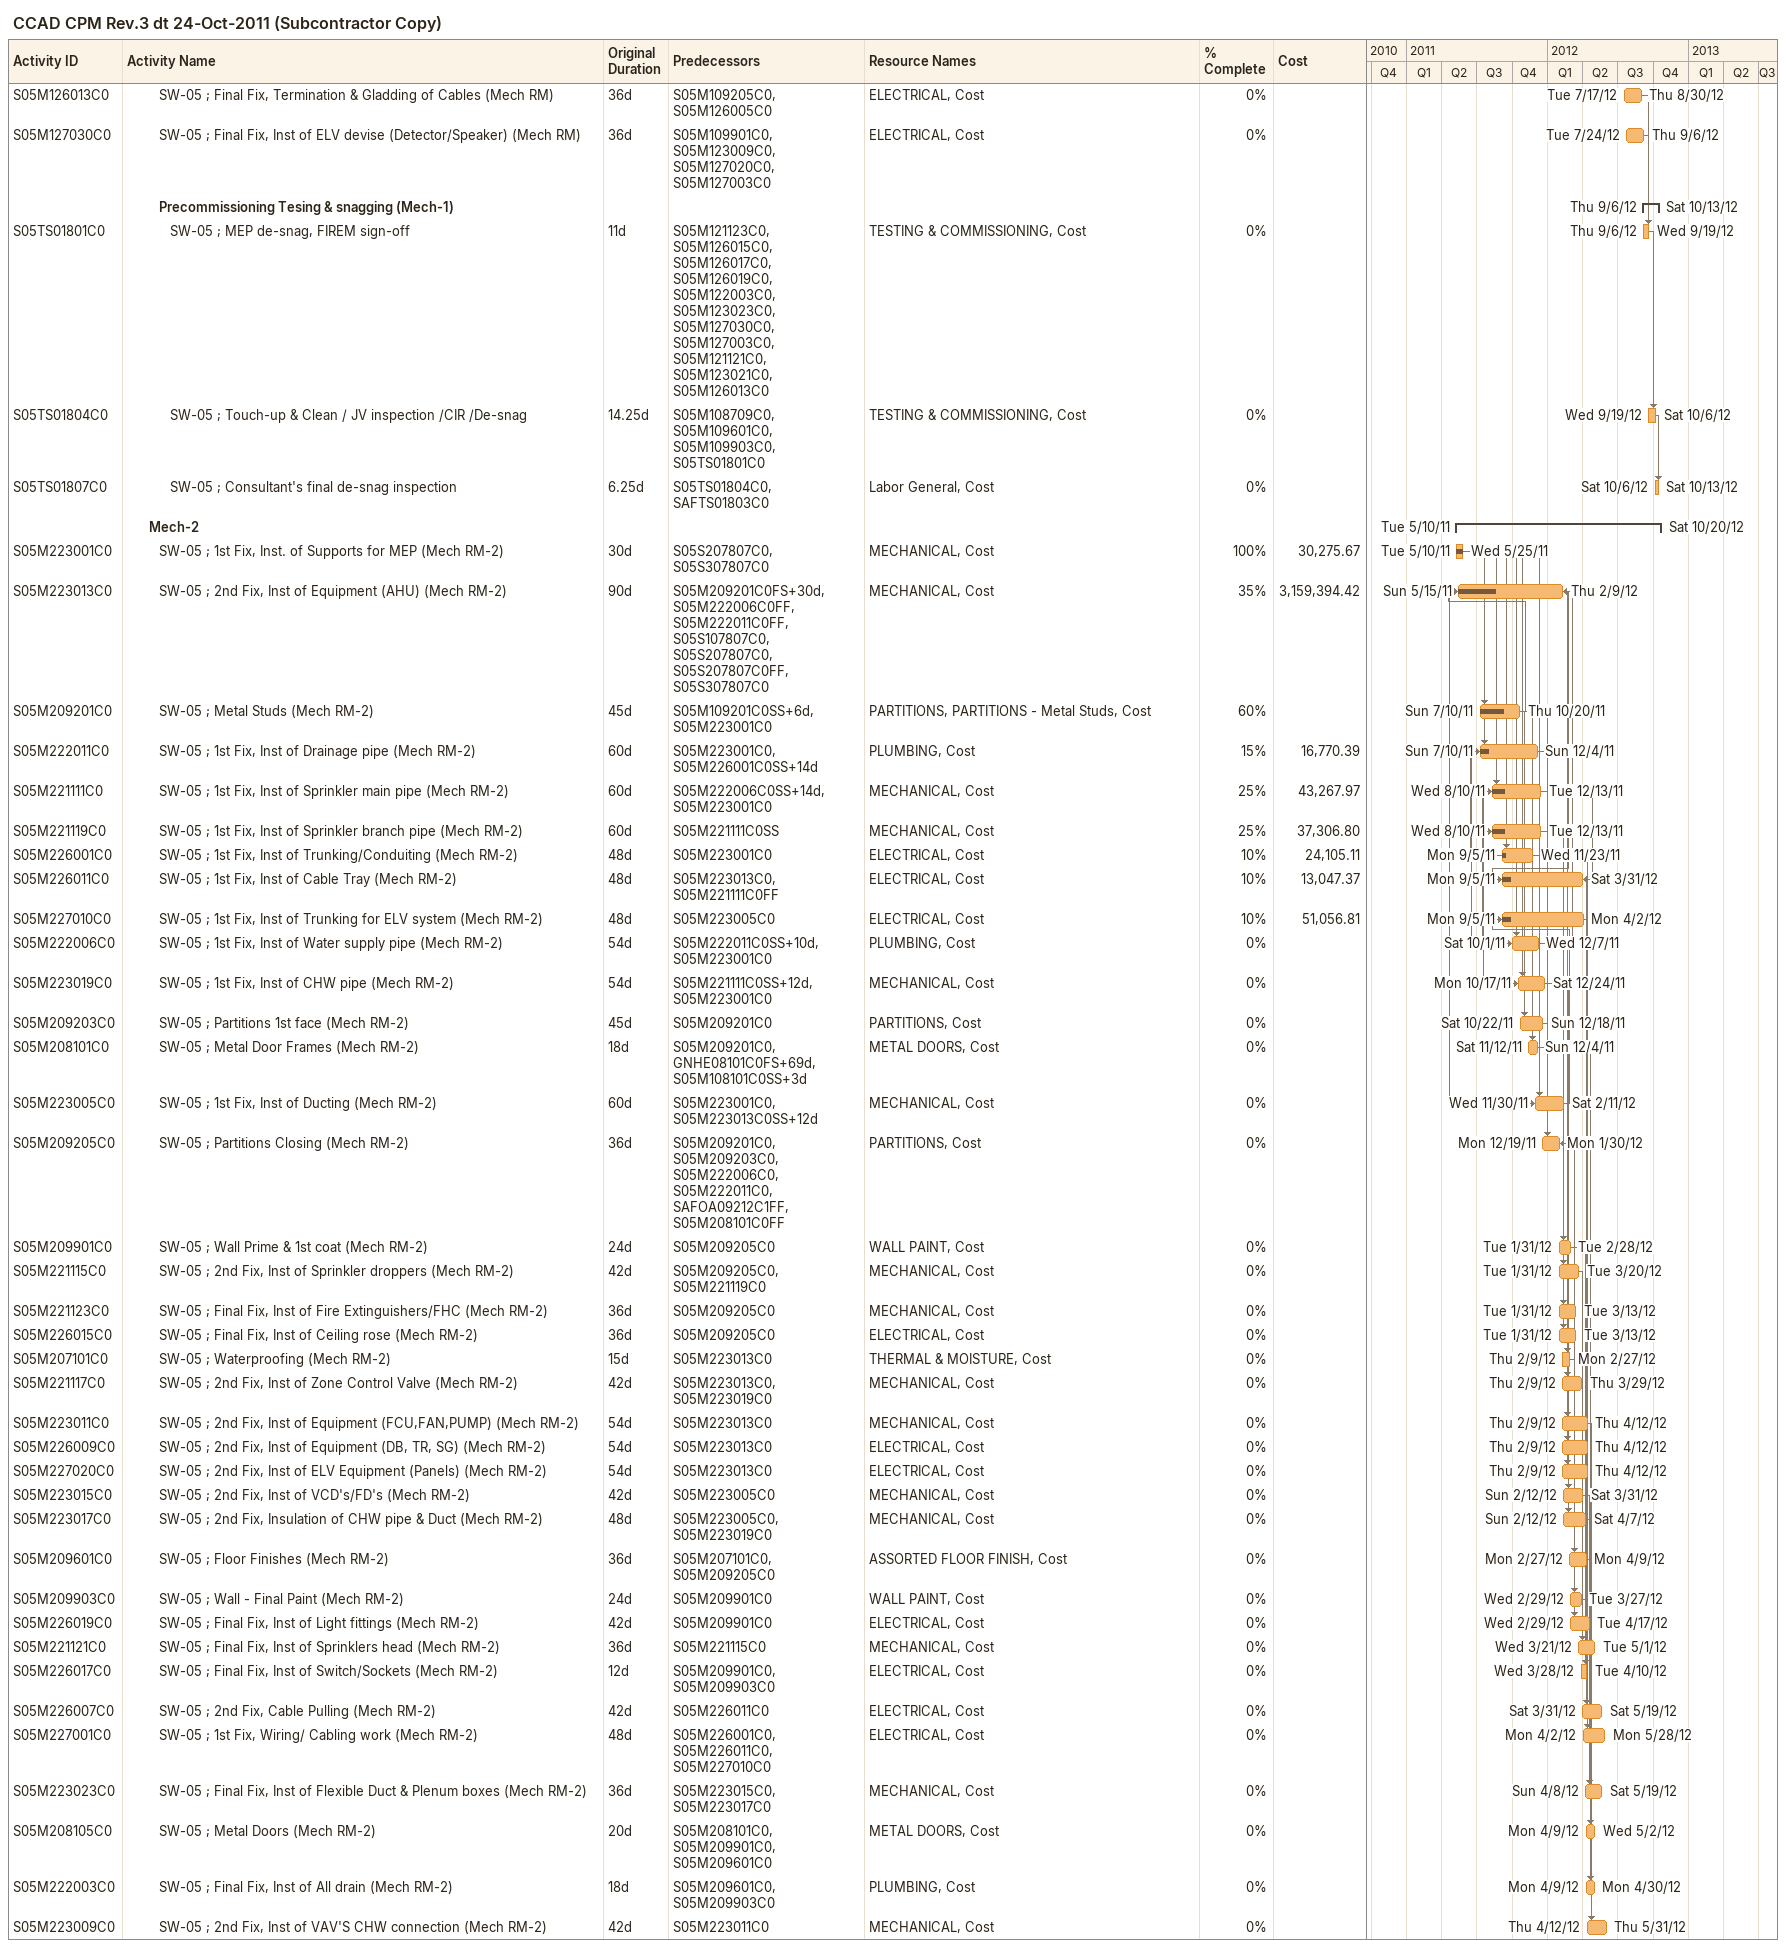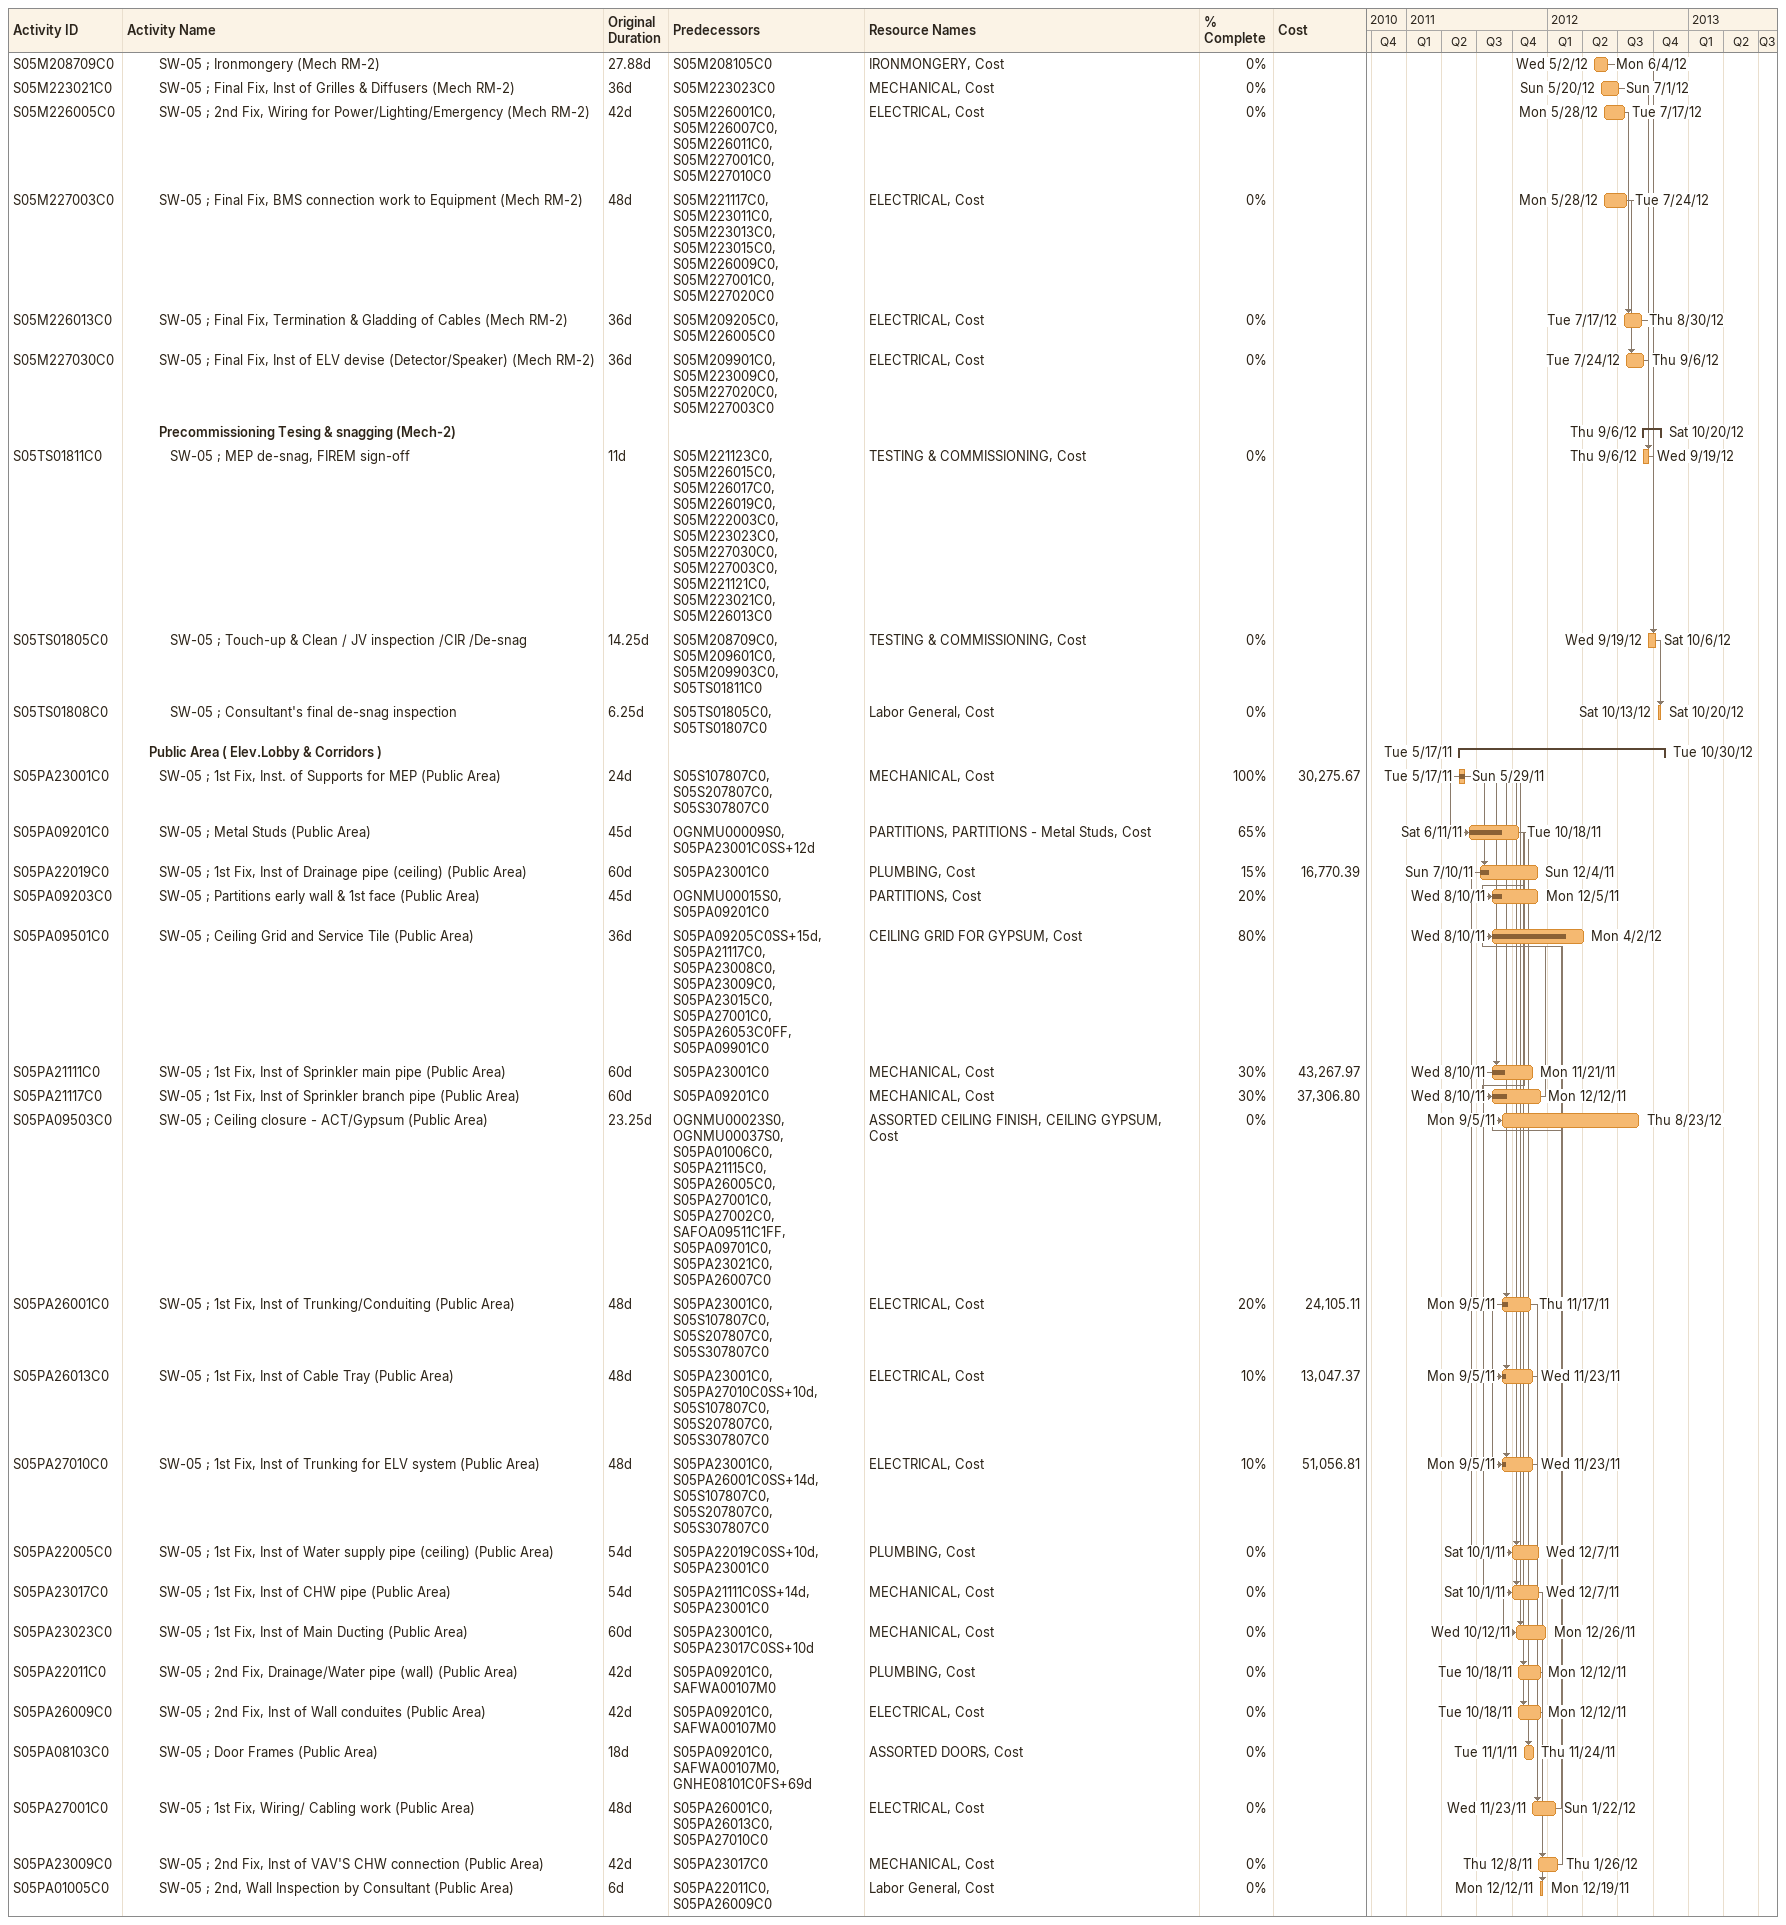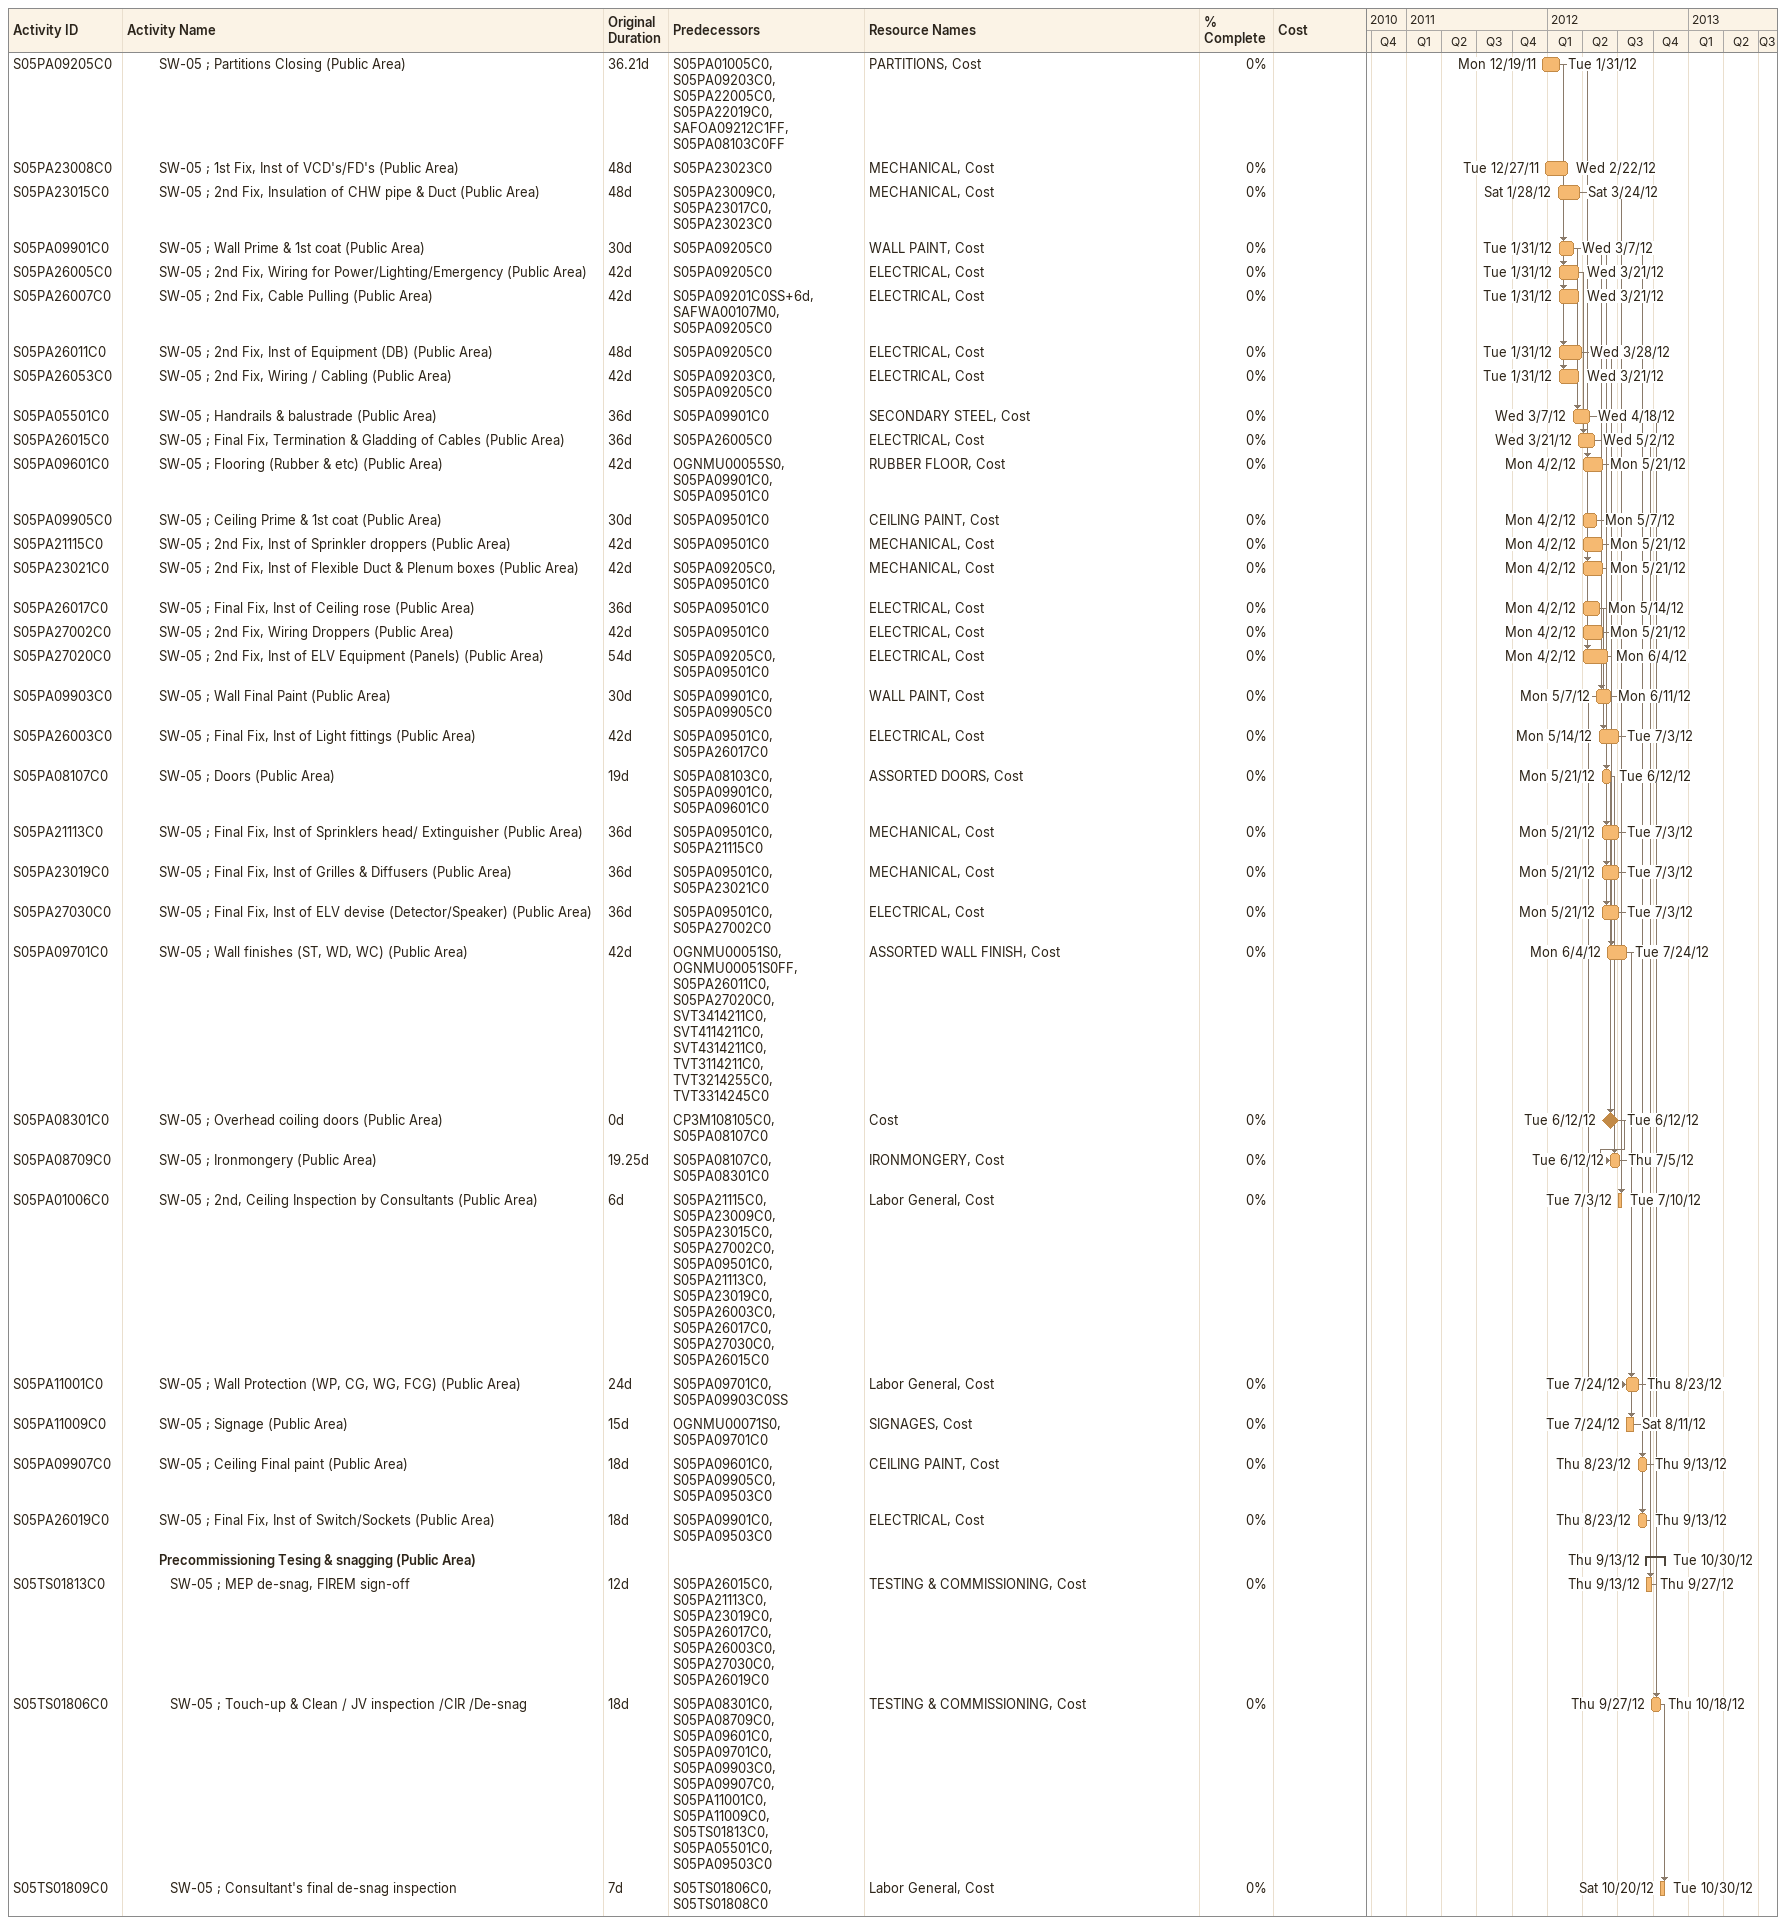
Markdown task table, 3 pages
CCAD CPM Rev.3 dt 24-Oct-2011 (Subcontractor Copy)

| ID | Level | Task | Original duration | Start | Finish | Predecessors | Resources | % complete | Cost |
|---|---|---|---|---|---|---|---|---|---|
| S05M126013C0 | 4 | SW-05 ; Final Fix, Termination & Gladding of Cables (Mech RM) | 36d | 2012-07-17 | 2012-08-30 | S05M109205C0, S05M126005C0 | ELECTRICAL, Cost | 0 |  |
| S05M127030C0 | 4 | SW-05 ; Final Fix, Inst of ELV devise (Detector/Speaker) (Mech RM) | 36d | 2012-07-24 | 2012-09-06 | S05M109901C0, S05M123009C0, S05M127020C0, S05M127003C0 | ELECTRICAL, Cost | 0 |  |
|  | 4 | **Precommissioning Tesing & snagging (Mech-1)** |  | 2012-09-06 | 2012-10-13 |  |  |  |  |
| S05TS01801C0 | 5 | SW-05 ; MEP de-snag, FIREM sign-off | 11d | 2012-09-06 | 2012-09-19 | S05M121123C0, S05M126015C0, S05M126017C0, S05M126019C0, S05M122003C0, S05M123023C0, S05M127030C0, S05M127003C0, S05M121121C0, S05M123021C0, S05M126013C0 | TESTING & COMMISSIONING, Cost | 0 |  |
| S05TS01804C0 | 5 | SW-05 ; Touch-up & Clean / JV inspection /CIR /De-snag | 14.25d | 2012-09-19 | 2012-10-06 | S05M108709C0, S05M109601C0, S05M109903C0, S05TS01801C0 | TESTING & COMMISSIONING, Cost | 0 |  |
| S05TS01807C0 | 5 | SW-05 ; Consultant's final de-snag inspection | 6.25d | 2012-10-06 | 2012-10-13 | S05TS01804C0, SAFTS01803C0 | Labor General, Cost | 0 |  |
|  | 3 | **Mech-2** |  | 2011-05-10 | 2012-10-20 |  |  |  |  |
| S05M223001C0 | 4 | SW-05 ; 1st Fix, Inst. of Supports for MEP (Mech RM-2) | 30d | 2011-05-10 | 2011-05-25 | S05S207807C0, S05S307807C0 | MECHANICAL, Cost | 100 | 30275.67 |
| S05M223013C0 | 4 | SW-05 ; 2nd Fix, Inst of Equipment (AHU) (Mech RM-2) | 90d | 2011-05-15 | 2012-02-09 | S05M209201C0FS+30d, S05M222006C0FF, S05M222011C0FF, S05S107807C0, S05S207807C0, S05S207807C0FF, S05S307807C0 | MECHANICAL, Cost | 35 | 3159394.42 |
| S05M209201C0 | 4 | SW-05 ; Metal Studs (Mech RM-2) | 45d | 2011-07-10 | 2011-10-20 | S05M109201C0SS+6d, S05M223001C0 | PARTITIONS, PARTITIONS - Metal Studs, Cost | 60 |  |
| S05M222011C0 | 4 | SW-05 ; 1st Fix, Inst of Drainage pipe (Mech RM-2) | 60d | 2011-07-10 | 2011-12-04 | S05M223001C0, S05M226001C0SS+14d | PLUMBING, Cost | 15 | 16770.39 |
| S05M221111C0 | 4 | SW-05 ; 1st Fix, Inst of Sprinkler main pipe (Mech RM-2) | 60d | 2011-08-10 | 2011-12-13 | S05M222006C0SS+14d, S05M223001C0 | MECHANICAL, Cost | 25 | 43267.97 |
| S05M221119C0 | 4 | SW-05 ; 1st Fix, Inst of Sprinkler branch pipe (Mech RM-2) | 60d | 2011-08-10 | 2011-12-13 | S05M221111C0SS | MECHANICAL, Cost | 25 | 37306.80 |
| S05M226001C0 | 4 | SW-05 ; 1st Fix, Inst of Trunking/Conduiting (Mech RM-2) | 48d | 2011-09-05 | 2011-11-23 | S05M223001C0 | ELECTRICAL, Cost | 10 | 24105.11 |
| S05M226011C0 | 4 | SW-05 ; 1st Fix, Inst of Cable Tray (Mech RM-2) | 48d | 2011-09-05 | 2012-03-31 | S05M223013C0, S05M221111C0FF | ELECTRICAL, Cost | 10 | 13047.37 |
| S05M227010C0 | 4 | SW-05 ; 1st Fix, Inst of Trunking for ELV system (Mech RM-2) | 48d | 2011-09-05 | 2012-04-02 | S05M223005C0 | ELECTRICAL, Cost | 10 | 51056.81 |
| S05M222006C0 | 4 | SW-05 ; 1st Fix, Inst of Water supply pipe (Mech RM-2) | 54d | 2011-10-01 | 2011-12-07 | S05M222011C0SS+10d, S05M223001C0 | PLUMBING, Cost | 0 |  |
| S05M223019C0 | 4 | SW-05 ; 1st Fix, Inst of CHW pipe (Mech RM-2) | 54d | 2011-10-17 | 2011-12-24 | S05M221111C0SS+12d, S05M223001C0 | MECHANICAL, Cost | 0 |  |
| S05M209203C0 | 4 | SW-05 ; Partitions 1st face (Mech RM-2) | 45d | 2011-10-22 | 2011-12-18 | S05M209201C0 | PARTITIONS, Cost | 0 |  |
| S05M208101C0 | 4 | SW-05 ; Metal Door Frames (Mech RM-2) | 18d | 2011-11-12 | 2011-12-04 | S05M209201C0, GNHE08101C0FS+69d, S05M108101C0SS+3d | METAL DOORS, Cost | 0 |  |
| S05M223005C0 | 4 | SW-05 ; 1st Fix, Inst of Ducting (Mech RM-2) | 60d | 2011-11-30 | 2012-02-11 | S05M223001C0, S05M223013C0SS+12d | MECHANICAL, Cost | 0 |  |
| S05M209205C0 | 4 | SW-05 ; Partitions Closing (Mech RM-2) | 36d | 2011-12-19 | 2012-01-30 | S05M209201C0, S05M209203C0, S05M222006C0, S05M222011C0, SAFOA09212C1FF, S05M208101C0FF | PARTITIONS, Cost | 0 |  |
| S05M209901C0 | 4 | SW-05 ; Wall Prime & 1st coat (Mech RM-2) | 24d | 2012-01-31 | 2012-02-28 | S05M209205C0 | WALL PAINT, Cost | 0 |  |
| S05M221115C0 | 4 | SW-05 ; 2nd Fix, Inst of Sprinkler droppers (Mech RM-2) | 42d | 2012-01-31 | 2012-03-20 | S05M209205C0, S05M221119C0 | MECHANICAL, Cost | 0 |  |
| S05M221123C0 | 4 | SW-05 ; Final Fix, Inst of Fire Extinguishers/FHC (Mech RM-2) | 36d | 2012-01-31 | 2012-03-13 | S05M209205C0 | MECHANICAL, Cost | 0 |  |
| S05M226015C0 | 4 | SW-05 ; Final Fix, Inst of Ceiling rose (Mech RM-2) | 36d | 2012-01-31 | 2012-03-13 | S05M209205C0 | ELECTRICAL, Cost | 0 |  |
| S05M207101C0 | 4 | SW-05 ; Waterproofing (Mech RM-2) | 15d | 2012-02-09 | 2012-02-27 | S05M223013C0 | THERMAL & MOISTURE, Cost | 0 |  |
| S05M221117C0 | 4 | SW-05 ; 2nd Fix, Inst of Zone Control Valve (Mech RM-2) | 42d | 2012-02-09 | 2012-03-29 | S05M223013C0, S05M223019C0 | MECHANICAL, Cost | 0 |  |
| S05M223011C0 | 4 | SW-05 ; 2nd Fix, Inst of Equipment (FCU,FAN,PUMP) (Mech RM-2) | 54d | 2012-02-09 | 2012-04-12 | S05M223013C0 | MECHANICAL, Cost | 0 |  |
| S05M226009C0 | 4 | SW-05 ; 2nd Fix, Inst of Equipment (DB, TR, SG) (Mech RM-2) | 54d | 2012-02-09 | 2012-04-12 | S05M223013C0 | ELECTRICAL, Cost | 0 |  |
| S05M227020C0 | 4 | SW-05 ; 2nd Fix, Inst of ELV Equipment (Panels) (Mech RM-2) | 54d | 2012-02-09 | 2012-04-12 | S05M223013C0 | ELECTRICAL, Cost | 0 |  |
| S05M223015C0 | 4 | SW-05 ; 2nd Fix, Inst of VCD's/FD's (Mech RM-2) | 42d | 2012-02-12 | 2012-03-31 | S05M223005C0 | MECHANICAL, Cost | 0 |  |
| S05M223017C0 | 4 | SW-05 ; 2nd Fix, Insulation of CHW pipe & Duct (Mech RM-2) | 48d | 2012-02-12 | 2012-04-07 | S05M223005C0, S05M223019C0 | MECHANICAL, Cost | 0 |  |
| S05M209601C0 | 4 | SW-05 ; Floor Finishes (Mech RM-2) | 36d | 2012-02-27 | 2012-04-09 | S05M207101C0, S05M209205C0 | ASSORTED FLOOR FINISH, Cost | 0 |  |
| S05M209903C0 | 4 | SW-05 ; Wall - Final Paint (Mech RM-2) | 24d | 2012-02-29 | 2012-03-27 | S05M209901C0 | WALL PAINT, Cost | 0 |  |
| S05M226019C0 | 4 | SW-05 ; Final Fix, Inst of Light fittings (Mech RM-2) | 42d | 2012-02-29 | 2012-04-17 | S05M209901C0 | ELECTRICAL, Cost | 0 |  |
| S05M221121C0 | 4 | SW-05 ; Final Fix, Inst of Sprinklers head (Mech RM-2) | 36d | 2012-03-21 | 2012-05-01 | S05M221115C0 | MECHANICAL, Cost | 0 |  |
| S05M226017C0 | 4 | SW-05 ; Final Fix, Inst of Switch/Sockets (Mech RM-2) | 12d | 2012-03-28 | 2012-04-10 | S05M209901C0, S05M209903C0 | ELECTRICAL, Cost | 0 |  |
| S05M226007C0 | 4 | SW-05 ; 2nd Fix, Cable Pulling (Mech RM-2) | 42d | 2012-03-31 | 2012-05-19 | S05M226011C0 | ELECTRICAL, Cost | 0 |  |
| S05M227001C0 | 4 | SW-05 ; 1st Fix, Wiring/ Cabling work (Mech RM-2) | 48d | 2012-04-02 | 2012-05-28 | S05M226001C0, S05M226011C0, S05M227010C0 | ELECTRICAL, Cost | 0 |  |
| S05M223023C0 | 4 | SW-05 ; Final Fix, Inst of Flexible Duct & Plenum boxes (Mech RM-2) | 36d | 2012-04-08 | 2012-05-19 | S05M223015C0, S05M223017C0 | MECHANICAL, Cost | 0 |  |
| S05M208105C0 | 4 | SW-05 ; Metal Doors (Mech RM-2) | 20d | 2012-04-09 | 2012-05-02 | S05M208101C0, S05M209901C0, S05M209601C0 | METAL DOORS, Cost | 0 |  |
| S05M222003C0 | 4 | SW-05 ; Final Fix, Inst of All drain (Mech RM-2) | 18d | 2012-04-09 | 2012-04-30 | S05M209601C0, S05M209903C0 | PLUMBING, Cost | 0 |  |
| S05M223009C0 | 4 | SW-05 ; 2nd Fix, Inst of VAV'S CHW connection (Mech RM-2) | 42d | 2012-04-12 | 2012-05-31 | S05M223011C0 | MECHANICAL, Cost | 0 |  |
| S05M208709C0 | 4 | SW-05 ; Ironmongery (Mech RM-2) | 27.88d | 2012-05-02 | 2012-06-04 | S05M208105C0 | IRONMONGERY, Cost | 0 |  |
| S05M223021C0 | 4 | SW-05 ; Final Fix, Inst of Grilles & Diffusers (Mech RM-2) | 36d | 2012-05-20 | 2012-07-01 | S05M223023C0 | MECHANICAL, Cost | 0 |  |
| S05M226005C0 | 4 | SW-05 ; 2nd Fix, Wiring for Power/Lighting/Emergency (Mech RM-2) | 42d | 2012-05-28 | 2012-07-17 | S05M226001C0, S05M226007C0, S05M226011C0, S05M227001C0, S05M227010C0 | ELECTRICAL, Cost | 0 |  |
| S05M227003C0 | 4 | SW-05 ; Final Fix, BMS connection work to Equipment (Mech RM-2) | 48d | 2012-05-28 | 2012-07-24 | S05M221117C0, S05M223011C0, S05M223013C0, S05M223015C0, S05M226009C0, S05M227001C0, S05M227020C0 | ELECTRICAL, Cost | 0 |  |
| S05M226013C0 | 4 | SW-05 ; Final Fix, Termination & Gladding of Cables (Mech RM-2) | 36d | 2012-07-17 | 2012-08-30 | S05M209205C0, S05M226005C0 | ELECTRICAL, Cost | 0 |  |
| S05M227030C0 | 4 | SW-05 ; Final Fix, Inst of ELV devise (Detector/Speaker) (Mech RM-2) | 36d | 2012-07-24 | 2012-09-06 | S05M209901C0, S05M223009C0, S05M227020C0, S05M227003C0 | ELECTRICAL, Cost | 0 |  |
|  | 4 | **Precommissioning Tesing & snagging (Mech-2)** |  | 2012-09-06 | 2012-10-20 |  |  |  |  |
| S05TS01811C0 | 5 | SW-05 ; MEP de-snag, FIREM sign-off | 11d | 2012-09-06 | 2012-09-19 | S05M221123C0, S05M226015C0, S05M226017C0, S05M226019C0, S05M222003C0, S05M223023C0, S05M227030C0, S05M227003C0, S05M221121C0, S05M223021C0, S05M226013C0 | TESTING & COMMISSIONING, Cost | 0 |  |
| S05TS01805C0 | 5 | SW-05 ; Touch-up & Clean / JV inspection /CIR /De-snag | 14.25d | 2012-09-19 | 2012-10-06 | S05M208709C0, S05M209601C0, S05M209903C0, S05TS01811C0 | TESTING & COMMISSIONING, Cost | 0 |  |
| S05TS01808C0 | 5 | SW-05 ; Consultant's final de-snag inspection | 6.25d | 2012-10-13 | 2012-10-20 | S05TS01805C0, S05TS01807C0 | Labor General, Cost | 0 |  |
|  | 3 | **Public Area ( Elev.Lobby & Corridors )** |  | 2011-05-17 | 2012-10-30 |  |  |  |  |
| S05PA23001C0 | 4 | SW-05 ; 1st Fix, Inst. of Supports for MEP (Public Area) | 24d | 2011-05-17 | 2011-05-29 | S05S107807C0, S05S207807C0, S05S307807C0 | MECHANICAL, Cost | 100 | 30275.67 |
| S05PA09201C0 | 4 | SW-05 ; Metal Studs (Public Area) | 45d | 2011-06-11 | 2011-10-18 | OGNMU00009S0, S05PA23001C0SS+12d | PARTITIONS, PARTITIONS - Metal Studs, Cost | 65 |  |
| S05PA22019C0 | 4 | SW-05 ; 1st Fix, Inst of Drainage pipe (ceiling) (Public Area) | 60d | 2011-07-10 | 2011-12-04 | S05PA23001C0 | PLUMBING, Cost | 15 | 16770.39 |
| S05PA09203C0 | 4 | SW-05 ; Partitions early wall & 1st face (Public Area) | 45d | 2011-08-10 | 2011-12-05 | OGNMU00015S0, S05PA09201C0 | PARTITIONS, Cost | 20 |  |
| S05PA09501C0 | 4 | SW-05 ; Ceiling Grid and Service Tile (Public Area) | 36d | 2011-08-10 | 2012-04-02 | S05PA09205C0SS+15d, S05PA21117C0, S05PA23008C0, S05PA23009C0, S05PA23015C0, S05PA27001C0, S05PA26053C0FF, S05PA09901C0 | CEILING GRID FOR GYPSUM, Cost | 80 |  |
| S05PA21111C0 | 4 | SW-05 ; 1st Fix, Inst of Sprinkler main pipe (Public Area) | 60d | 2011-08-10 | 2011-11-21 | S05PA23001C0 | MECHANICAL, Cost | 30 | 43267.97 |
| S05PA21117C0 | 4 | SW-05 ; 1st Fix, Inst of Sprinkler branch pipe (Public Area) | 60d | 2011-08-10 | 2011-12-12 | S05PA09201C0 | MECHANICAL, Cost | 30 | 37306.80 |
| S05PA09503C0 | 4 | SW-05 ; Ceiling closure - ACT/Gypsum (Public Area) | 23.25d | 2011-09-05 | 2012-08-23 | OGNMU00023S0, OGNMU00037S0, S05PA01006C0, S05PA21115C0, S05PA26005C0, S05PA27001C0, S05PA27002C0, SAFOA09511C1FF, S05PA09701C0, S05PA23021C0, S05PA26007C0 | ASSORTED CEILING FINISH, CEILING GYPSUM, Cost | 0 |  |
| S05PA26001C0 | 4 | SW-05 ; 1st Fix, Inst of Trunking/Conduiting (Public Area) | 48d | 2011-09-05 | 2011-11-17 | S05PA23001C0, S05S107807C0, S05S207807C0, S05S307807C0 | ELECTRICAL, Cost | 20 | 24105.11 |
| S05PA26013C0 | 4 | SW-05 ; 1st Fix, Inst of Cable Tray (Public Area) | 48d | 2011-09-05 | 2011-11-23 | S05PA23001C0, S05PA27010C0SS+10d, S05S107807C0, S05S207807C0, S05S307807C0 | ELECTRICAL, Cost | 10 | 13047.37 |
| S05PA27010C0 | 4 | SW-05 ; 1st Fix, Inst of Trunking for ELV system (Public Area) | 48d | 2011-09-05 | 2011-11-23 | S05PA23001C0, S05PA26001C0SS+14d, S05S107807C0, S05S207807C0, S05S307807C0 | ELECTRICAL, Cost | 10 | 51056.81 |
| S05PA22005C0 | 4 | SW-05 ; 1st Fix, Inst of Water supply pipe (ceiling) (Public Area) | 54d | 2011-10-01 | 2011-12-07 | S05PA22019C0SS+10d, S05PA23001C0 | PLUMBING, Cost | 0 |  |
| S05PA23017C0 | 4 | SW-05 ; 1st Fix, Inst of CHW pipe (Public Area) | 54d | 2011-10-01 | 2011-12-07 | S05PA21111C0SS+14d, S05PA23001C0 | MECHANICAL, Cost | 0 |  |
| S05PA23023C0 | 4 | SW-05 ; 1st Fix, Inst of Main Ducting (Public Area) | 60d | 2011-10-12 | 2011-12-26 | S05PA23001C0, S05PA23017C0SS+10d | MECHANICAL, Cost | 0 |  |
| S05PA22011C0 | 4 | SW-05 ; 2nd Fix, Drainage/Water pipe (wall) (Public Area) | 42d | 2011-10-18 | 2011-12-12 | S05PA09201C0, SAFWA00107M0 | PLUMBING, Cost | 0 |  |
| S05PA26009C0 | 4 | SW-05 ; 2nd Fix, Inst of Wall conduites (Public Area) | 42d | 2011-10-18 | 2011-12-12 | S05PA09201C0, SAFWA00107M0 | ELECTRICAL, Cost | 0 |  |
| S05PA08103C0 | 4 | SW-05 ; Door Frames (Public Area) | 18d | 2011-11-01 | 2011-11-24 | S05PA09201C0, SAFWA00107M0, GNHE08101C0FS+69d | ASSORTED DOORS, Cost | 0 |  |
| S05PA27001C0 | 4 | SW-05 ; 1st Fix, Wiring/ Cabling work (Public Area) | 48d | 2011-11-23 | 2012-01-22 | S05PA26001C0, S05PA26013C0, S05PA27010C0 | ELECTRICAL, Cost | 0 |  |
| S05PA23009C0 | 4 | SW-05 ; 2nd Fix, Inst of VAV'S CHW connection (Public Area) | 42d | 2011-12-08 | 2012-01-26 | S05PA23017C0 | MECHANICAL, Cost | 0 |  |
| S05PA01005C0 | 4 | SW-05 ; 2nd, Wall Inspection by Consultant (Public Area) | 6d | 2011-12-12 | 2011-12-19 | S05PA22011C0, S05PA26009C0 | Labor General, Cost | 0 |  |
| S05PA09205C0 | 4 | SW-05 ; Partitions Closing (Public Area) | 36.21d | 2011-12-19 | 2012-01-31 | S05PA01005C0, S05PA09203C0, S05PA22005C0, S05PA22019C0, SAFOA09212C1FF, S05PA08103C0FF | PARTITIONS, Cost | 0 |  |
| S05PA23008C0 | 4 | SW-05 ; 1st Fix, Inst of VCD's/FD's (Public Area) | 48d | 2011-12-27 | 2012-02-22 | S05PA23023C0 | MECHANICAL, Cost | 0 |  |
| S05PA23015C0 | 4 | SW-05 ; 2nd Fix, Insulation of CHW pipe & Duct (Public Area) | 48d | 2012-01-28 | 2012-03-24 | S05PA23009C0, S05PA23017C0, S05PA23023C0 | MECHANICAL, Cost | 0 |  |
| S05PA09901C0 | 4 | SW-05 ; Wall Prime & 1st coat (Public Area) | 30d | 2012-01-31 | 2012-03-07 | S05PA09205C0 | WALL PAINT, Cost | 0 |  |
| S05PA26005C0 | 4 | SW-05 ; 2nd Fix, Wiring for Power/Lighting/Emergency (Public Area) | 42d | 2012-01-31 | 2012-03-21 | S05PA09205C0 | ELECTRICAL, Cost | 0 |  |
| S05PA26007C0 | 4 | SW-05 ; 2nd Fix, Cable Pulling (Public Area) | 42d | 2012-01-31 | 2012-03-21 | S05PA09201C0SS+6d, SAFWA00107M0, S05PA09205C0 | ELECTRICAL, Cost | 0 |  |
| S05PA26011C0 | 4 | SW-05 ; 2nd Fix, Inst of Equipment (DB) (Public Area) | 48d | 2012-01-31 | 2012-03-28 | S05PA09205C0 | ELECTRICAL, Cost | 0 |  |
| S05PA26053C0 | 4 | SW-05 ; 2nd Fix, Wiring / Cabling (Public Area) | 42d | 2012-01-31 | 2012-03-21 | S05PA09203C0, S05PA09205C0 | ELECTRICAL, Cost | 0 |  |
| S05PA05501C0 | 4 | SW-05 ; Handrails & balustrade (Public Area) | 36d | 2012-03-07 | 2012-04-18 | S05PA09901C0 | SECONDARY STEEL, Cost | 0 |  |
| S05PA26015C0 | 4 | SW-05 ; Final Fix, Termination & Gladding of Cables (Public Area) | 36d | 2012-03-21 | 2012-05-02 | S05PA26005C0 | ELECTRICAL, Cost | 0 |  |
| S05PA09601C0 | 4 | SW-05 ; Flooring (Rubber & etc) (Public Area) | 42d | 2012-04-02 | 2012-05-21 | OGNMU00055S0, S05PA09901C0, S05PA09501C0 | RUBBER FLOOR, Cost | 0 |  |
| S05PA09905C0 | 4 | SW-05 ; Ceiling Prime & 1st coat (Public Area) | 30d | 2012-04-02 | 2012-05-07 | S05PA09501C0 | CEILING PAINT, Cost | 0 |  |
| S05PA21115C0 | 4 | SW-05 ; 2nd Fix, Inst of Sprinkler droppers (Public Area) | 42d | 2012-04-02 | 2012-05-21 | S05PA09501C0 | MECHANICAL, Cost | 0 |  |
| S05PA23021C0 | 4 | SW-05 ; 2nd Fix, Inst of Flexible Duct & Plenum boxes (Public Area) | 42d | 2012-04-02 | 2012-05-21 | S05PA09205C0, S05PA09501C0 | MECHANICAL, Cost | 0 |  |
| S05PA26017C0 | 4 | SW-05 ; Final Fix, Inst of Ceiling rose (Public Area) | 36d | 2012-04-02 | 2012-05-14 | S05PA09501C0 | ELECTRICAL, Cost | 0 |  |
| S05PA27002C0 | 4 | SW-05 ; 2nd Fix, Wiring Droppers (Public Area) | 42d | 2012-04-02 | 2012-05-21 | S05PA09501C0 | ELECTRICAL, Cost | 0 |  |
| S05PA27020C0 | 4 | SW-05 ; 2nd Fix, Inst of ELV Equipment (Panels) (Public Area) | 54d | 2012-04-02 | 2012-06-04 | S05PA09205C0, S05PA09501C0 | ELECTRICAL, Cost | 0 |  |
| S05PA09903C0 | 4 | SW-05 ; Wall Final Paint (Public Area) | 30d | 2012-05-07 | 2012-06-11 | S05PA09901C0, S05PA09905C0 | WALL PAINT, Cost | 0 |  |
| S05PA26003C0 | 4 | SW-05 ; Final Fix, Inst of Light fittings (Public Area) | 42d | 2012-05-14 | 2012-07-03 | S05PA09501C0, S05PA26017C0 | ELECTRICAL, Cost | 0 |  |
| S05PA08107C0 | 4 | SW-05 ; Doors (Public Area) | 19d | 2012-05-21 | 2012-06-12 | S05PA08103C0, S05PA09901C0, S05PA09601C0 | ASSORTED DOORS, Cost | 0 |  |
| S05PA21113C0 | 4 | SW-05 ; Final Fix, Inst of Sprinklers head/ Extinguisher (Public Area) | 36d | 2012-05-21 | 2012-07-03 | S05PA09501C0, S05PA21115C0 | MECHANICAL, Cost | 0 |  |
| S05PA23019C0 | 4 | SW-05 ; Final Fix, Inst of Grilles & Diffusers (Public Area) | 36d | 2012-05-21 | 2012-07-03 | S05PA09501C0, S05PA23021C0 | MECHANICAL, Cost | 0 |  |
| S05PA27030C0 | 4 | SW-05 ; Final Fix, Inst of ELV devise (Detector/Speaker) (Public Area) | 36d | 2012-05-21 | 2012-07-03 | S05PA09501C0, S05PA27002C0 | ELECTRICAL, Cost | 0 |  |
| S05PA09701C0 | 4 | SW-05 ; Wall finishes (ST, WD, WC) (Public Area) | 42d | 2012-06-04 | 2012-07-24 | OGNMU00051S0, OGNMU00051S0FF, S05PA26011C0, S05PA27020C0, SVT3414211C0, SVT4114211C0, SVT4314211C0, TVT3114211C0, TVT3214255C0, TVT3314245C0 | ASSORTED WALL FINISH, Cost | 0 |  |
| S05PA08301C0 | 4 | SW-05 ; Overhead coiling doors (Public Area) | 0d | 2012-06-12 | 2012-06-12 | CP3M108105C0, S05PA08107C0 | Cost | 0 |  |
| S05PA08709C0 | 4 | SW-05 ; Ironmongery (Public Area) | 19.25d | 2012-06-12 | 2012-07-05 | S05PA08107C0, S05PA08301C0 | IRONMONGERY, Cost | 0 |  |
| S05PA01006C0 | 4 | SW-05 ; 2nd, Ceiling Inspection by Consultants (Public Area) | 6d | 2012-07-03 | 2012-07-10 | S05PA21115C0, S05PA23009C0, S05PA23015C0, S05PA27002C0, S05PA09501C0, S05PA21113C0, S05PA23019C0, S05PA26003C0, S05PA26017C0, S05PA27030C0, S05PA26015C0 | Labor General, Cost | 0 |  |
| S05PA11001C0 | 4 | SW-05 ; Wall Protection (WP, CG, WG, FCG) (Public Area) | 24d | 2012-07-24 | 2012-08-23 | S05PA09701C0, S05PA09903C0SS | Labor General, Cost | 0 |  |
| S05PA11009C0 | 4 | SW-05 ; Signage (Public Area) | 15d | 2012-07-24 | 2012-08-11 | OGNMU00071S0, S05PA09701C0 | SIGNAGES, Cost | 0 |  |
| S05PA09907C0 | 4 | SW-05 ; Ceiling Final paint (Public Area) | 18d | 2012-08-23 | 2012-09-13 | S05PA09601C0, S05PA09905C0, S05PA09503C0 | CEILING PAINT, Cost | 0 |  |
| S05PA26019C0 | 4 | SW-05 ; Final Fix, Inst of Switch/Sockets (Public Area) | 18d | 2012-08-23 | 2012-09-13 | S05PA09901C0, S05PA09503C0 | ELECTRICAL, Cost | 0 |  |
|  | 4 | **Precommissioning Tesing & snagging (Public Area)** |  | 2012-09-13 | 2012-10-30 |  |  |  |  |
| S05TS01813C0 | 5 | SW-05 ; MEP de-snag, FIREM sign-off | 12d | 2012-09-13 | 2012-09-27 | S05PA26015C0, S05PA21113C0, S05PA23019C0, S05PA26017C0, S05PA26003C0, S05PA27030C0, S05PA26019C0 | TESTING & COMMISSIONING, Cost | 0 |  |
| S05TS01806C0 | 5 | SW-05 ; Touch-up & Clean / JV inspection /CIR /De-snag | 18d | 2012-09-27 | 2012-10-18 | S05PA08301C0, S05PA08709C0, S05PA09601C0, S05PA09701C0, S05PA09903C0, S05PA09907C0, S05PA11001C0, S05PA11009C0, S05TS01813C0, S05PA05501C0, S05PA09503C0 | TESTING & COMMISSIONING, Cost | 0 |  |
| S05TS01809C0 | 5 | SW-05 ; Consultant's final de-snag inspection | 7d | 2012-10-20 | 2012-10-30 | S05TS01806C0, S05TS01808C0 | Labor General, Cost | 0 |  |
